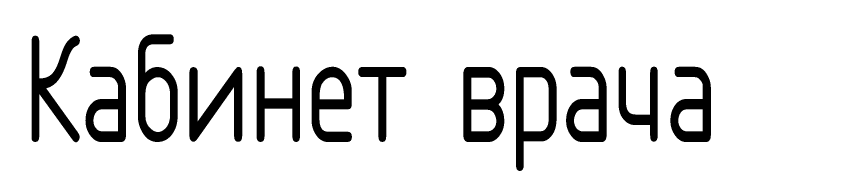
# Model space of a CAD drawing. Header units: millimetres. Extents: x -360149 to 682031, y -35655 to 209517.
# Drawn here: x -128815 to -126536, y 107317 to 107756 of the extents above; entities that cross this region are included whole.
import ezdxf
from ezdxf import colors
from ezdxf.entities.mleader import LeaderData, LeaderLine
from ezdxf.math import Vec2, Vec3

# ---------------------------------------------------------------- set-up
doc = ezdxf.new("R2010")
doc.units = ezdxf.units.MM
doc.header["$MEASUREMENT"] = 0
doc.layers.get('0').update_dxf_attribs({"color": 250, "lineweight": 9})
doc.layers.get('Defpoints').update_dxf_attribs({"color": 6})
doc.layers.add('_АР ТЕКСТ', color=250, linetype='Continuous', lineweight=25)
doc.layers.add('АР_Отметки', color=250, linetype='Continuous', lineweight=15)
doc.layers.add('АР_Таблицы', color=250, linetype='Continuous')
doc.styles.add('ISOCPEUR', font='isocpeur.ttf', dxfattribs={"width": 0.7})
doc.styles.add('ISOCPEUR_2', font='isocpeur.ttf', dxfattribs={"width": 0.9, "height": 300})
doc.styles.add('Архитект', font='isocpeur.ttf', dxfattribs={"width": 0.8, "oblique": 8})

# ---------------------------------------------------------------- blocks, each defined once
blk = doc.blocks.new('*T709')
at = {"layer": 'Defpoints', "color": 8, "linetype": 'ByBlock', "lineweight": 0, "ltscale": 100, "transparency": 16777216}
for q in [(12954.8, 0), (0, -1500)]:
    blk.add_line((0, 0), q, dxfattribs=at)
at = {"layer": 'Defpoints', "color": 8, "linetype": 'ByBlock', "lineweight": 0, "ltscale": 500, "transparency": 16777216}
blk.add_line((12954.8, 0), (12954.8, -1500), dxfattribs=at)
at = {"layer": 'АР_Таблицы', "color": 0, "linetype": 'ByBlock', "lineweight": 30, "ltscale": 100, "transparency": 16777216}
for p, q in [((0, -1500), (12954.8, -1500)), ((0, -3500), (12954.8, -3500)), ((0, -56329.2), (12954.8, -56329.2))]:
    blk.add_line(p, q, dxfattribs=at)
at = {"layer": 'АР_Таблицы', "color": 0, "linetype": 'ByBlock', "lineweight": 30, "ltscale": 500, "transparency": 16777216}
for p, q in [((0, -1500), (0, -56329.2)), ((1500, -1500), (1500, -56329.2)), ((9954.8, -1500), (9954.8, -56329.2)), ((11954.8, -1500), (11954.8, -56329.2)), ((12954.8, -1500), (12954.8, -56329.2))]:
    blk.add_line(p, q, dxfattribs=at)
at = {"layer": 'АР_Таблицы', "color": 0, "linetype": 'ByBlock', "lineweight": -2, "ltscale": 100, "transparency": 16777216}
for p, q in [((0, -4176.9), (12954.8, -4176.9)), ((0, -4853.8), (12954.8, -4853.8)), ((0, -5530.8), (12954.8, -5530.8)), ((0, -6227.7), (1500, -6227.7)), ((9954.8, -6227.7), (12954.8, -6227.7)), ((0, -6924.6), (12954.8, -6924.6)), ((0, -7621.5), (12954.8, -7621.5)), ((0, -8318.5), (12954.8, -8318.5)), ((0, -9015.4), (12954.8, -9015.4)), ((0, -9692.3), (1500, -9692.3)), ((11954.8, -9692.3), (12954.8, -9692.3)), ((0, -10369.2), (12954.8, -10369.2)), ((0, -11066.2), (1500, -11066.2)), ((11954.8, -11066.2), (12954.8, -11066.2)), ((0, -11743.1), (1500, -11743.1)), ((11954.8, -11743.1), (12954.8, -11743.1)), ((0, -12420), (1500, -12420)), ((11954.8, -12420), (12954.8, -12420)), ((0, -13096.9), (12954.8, -13096.9)), ((0, -13773.8), (12954.8, -13773.8)), ((0, -14450.8), (12954.8, -14450.8)), ((0, -15147.7), (9954.8, -15147.7)), ((11954.8, -15147.7), (12954.8, -15147.7)), ((0, -15844.6), (9954.8, -15844.6)), ((11954.8, -15844.6), (12954.8, -15844.6)), ((0, -16541.5), (9954.8, -16541.5)), ((11954.8, -16541.5), (12954.8, -16541.5)), ((0, -17238.5), (12954.8, -17238.5)), ((0, -17915.4), (12954.8, -17915.4)), ((0, -18612.3), (9954.8, -18612.3)), ((11954.8, -18612.3), (12954.8, -18612.3)), ((0, -19289.2), (12954.8, -19289.2)), ((0, -19966.2), (9954.8, -19966.2)), ((11954.8, -19966.2), (12954.8, -19966.2)), ((0, -20643.1), (12954.8, -20643.1)), ((0, -21320), (9954.8, -21320)), ((0, -21996.9), (9954.8, -21996.9)), ((11954.8, -21996.9), (12954.8, -21996.9)), ((0, -22673.8), (9954.8, -22673.8)), ((11954.8, -22673.8), (12954.8, -22673.8)), ((0, -23350.8), (1500, -23350.8)), ((11954.8, -23350.8), (12954.8, -23350.8)), ((0, -25050.8), (1500, -25050.8)), ((11954.8, -25050.8), (12954.8, -25050.8)), ((0, -25727.7), (1500, -25727.7)), ((11954.8, -25727.7), (12954.8, -25727.7)), ((0, -26404.6), (1500, -26404.6)), ((11954.8, -26404.6), (12954.8, -26404.6)), ((0, -27101.5), (1500, -27101.5)), ((11954.8, -27101.5), (12954.8, -27101.5)), ((0, -27778.5), (1500, -27778.5)), ((11954.8, -27778.5), (12954.8, -27778.5)), ((0, -28475.4), (1500, -28475.4)), ((11954.8, -28475.4), (12954.8, -28475.4)), ((0, -29172.3), (1500, -29172.3)), ((11954.8, -29172.3), (12954.8, -29172.3)), ((0, -29849.2), (1500, -29849.2)), ((11954.8, -29849.2), (12954.8, -29849.2)), ((0, -30526.2), (1500, -30526.2)), ((11954.8, -30526.2), (12954.8, -30526.2)), ((0, -31203.1), (1500, -31203.1)), ((11954.8, -31203.1), (12954.8, -31203.1)), ((0, -31900), (1500, -31900)), ((11954.8, -31900), (12954.8, -31900)), ((0, -32596.9), (1500, -32596.9)), ((11954.8, -32596.9), (12954.8, -32596.9)), ((0, -33293.8), (1500, -33293.8)), ((11954.8, -33293.8), (12954.8, -33293.8)), ((0, -33970.8), (1500, -33970.8)), ((11954.8, -33970.8), (12954.8, -33970.8)), ((0, -34647.7), (1500, -34647.7)), ((11954.8, -34647.7), (12954.8, -34647.7)), ((0, -35324.6), (1500, -35324.6)), ((11954.8, -35324.6), (12954.8, -35324.6)), ((0, -36001.5), (1500, -36001.5)), ((11954.8, -36001.5), (12954.8, -36001.5)), ((0, -36678.5), (1500, -36678.5)), ((11954.8, -36678.5), (12954.8, -36678.5)), ((0, -37355.4), (1500, -37355.4)), ((11954.8, -37355.4), (12954.8, -37355.4)), ((0, -38032.3), (1500, -38032.3)), ((11954.8, -38032.3), (12954.8, -38032.3)), ((0, -38709.2), (9954.8, -38709.2)), ((11954.8, -38709.2), (12954.8, -38709.2)), ((0, -39386.2), (1500, -39386.2)), ((11954.8, -39386.2), (12954.8, -39386.2)), ((0, -40063.1), (1500, -40063.1)), ((11954.8, -40063.1), (12954.8, -40063.1)), ((0, -40740), (1500, -40740)), ((11954.8, -40740), (12954.8, -40740)), ((0, -41416.9), (1500, -41416.9)), ((11954.8, -41416.9), (12954.8, -41416.9)), ((0, -42093.8), (1500, -42093.8)), ((11954.8, -42093.8), (12954.8, -42093.8)), ((0, -42770.8), (1500, -42770.8)), ((11954.8, -42770.8), (12954.8, -42770.8)), ((0, -43447.7), (1500, -43447.7)), ((11954.8, -43447.7), (12954.8, -43447.7)), ((0, -44124.6), (1500, -44124.6)), ((11954.8, -44124.6), (12954.8, -44124.6)), ((0, -44801.5), (1500, -44801.5)), ((11954.8, -44801.5), (12954.8, -44801.5)), ((0, -45478.5), (1500, -45478.5)), ((11954.8, -45478.5), (12954.8, -45478.5)), ((0, -46155.4), (1500, -46155.4)), ((11954.8, -46155.4), (12954.8, -46155.4)), ((0, -46832.3), (1500, -46832.3)), ((11954.8, -46832.3), (12954.8, -46832.3)), ((0, -47509.2), (1500, -47509.2)), ((11954.8, -47509.2), (12954.8, -47509.2)), ((0, -48186.2), (1500, -48186.2)), ((11954.8, -48186.2), (12954.8, -48186.2)), ((0, -48863.1), (1500, -48863.1)), ((11954.8, -48863.1), (12954.8, -48863.1)), ((0, -49540), (9954.8, -49540)), ((11954.8, -49540), (12954.8, -49540)), ((0, -50216.9), (1500, -50216.9)), ((11954.8, -50216.9), (12954.8, -50216.9)), ((0, -50893.8), (9954.8, -50893.8)), ((11954.8, -50893.8), (12954.8, -50893.8)), ((0, -51570.8), (9954.8, -51570.8)), ((11954.8, -51570.8), (12954.8, -51570.8)), ((0, -52247.7), (9954.8, -52247.7)), ((11954.8, -52247.7), (12954.8, -52247.7)), ((0, -52944.6), (9954.8, -52944.6)), ((11954.8, -52944.6), (12954.8, -52944.6)), ((0, -53621.5), (9954.8, -53621.5)), ((11954.8, -53621.5), (12954.8, -53621.5)), ((0, -54298.5), (1500, -54298.5)), ((11954.8, -54298.5), (12954.8, -54298.5)), ((0, -54975.4), (1500, -54975.4)), ((11954.8, -54975.4), (12954.8, -54975.4)), ((0, -55652.3), (1500, -55652.3))]:
    blk.add_line(p, q, dxfattribs=at)
at = {"layer": 'АР_Таблицы', "color": 0, "linetype": 'ByBlock', "lineweight": 9, "ltscale": 100, "transparency": 16777216}
for p, q in [((1500, -6227.7), (9954.8, -6227.7)), ((1500, -9692.3), (11954.8, -9692.3)), ((1500, -11066.2), (11954.8, -11066.2)), ((1500, -11743.1), (11954.8, -11743.1)), ((1500, -12420), (11954.8, -12420)), ((9954.8, -15147.7), (11954.8, -15147.7)), ((9954.8, -15844.6), (11954.8, -15844.6)), ((9954.8, -16541.5), (11954.8, -16541.5)), ((9954.8, -18612.3), (11954.8, -18612.3)), ((9954.8, -19966.2), (11954.8, -19966.2)), ((9954.8, -21320), (12954.8, -21320)), ((9954.8, -21996.9), (11954.8, -21996.9)), ((9954.8, -22673.8), (11954.8, -22673.8)), ((1500, -23350.8), (11954.8, -23350.8)), ((1500, -25050.8), (11954.8, -25050.8)), ((1500, -25727.7), (11954.8, -25727.7)), ((1500, -26404.6), (11954.8, -26404.6)), ((1500, -27101.5), (11954.8, -27101.5)), ((1500, -27778.5), (11954.8, -27778.5)), ((1500, -28475.4), (11954.8, -28475.4)), ((1500, -29172.3), (11954.8, -29172.3)), ((1500, -29849.2), (11954.8, -29849.2)), ((1500, -30526.2), (11954.8, -30526.2)), ((1500, -31203.1), (11954.8, -31203.1)), ((1500, -31900), (11954.8, -31900)), ((1500, -32596.9), (11954.8, -32596.9)), ((1500, -33293.8), (11954.8, -33293.8)), ((1500, -33970.8), (11954.8, -33970.8)), ((1500, -34647.7), (11954.8, -34647.7)), ((1500, -35324.6), (11954.8, -35324.6)), ((1500, -36001.5), (11954.8, -36001.5)), ((1500, -36678.5), (11954.8, -36678.5)), ((1500, -37355.4), (11954.8, -37355.4)), ((1500, -38032.3), (11954.8, -38032.3)), ((9954.8, -38709.2), (11954.8, -38709.2)), ((1500, -39386.2), (11954.8, -39386.2)), ((1500, -40063.1), (11954.8, -40063.1)), ((1500, -40740), (11954.8, -40740)), ((1500, -41416.9), (11954.8, -41416.9)), ((1500, -42093.8), (11954.8, -42093.8)), ((1500, -42770.8), (11954.8, -42770.8)), ((1500, -43447.7), (11954.8, -43447.7)), ((1500, -44124.6), (11954.8, -44124.6)), ((1500, -44801.5), (11954.8, -44801.5)), ((1500, -45478.5), (11954.8, -45478.5)), ((1500, -46155.4), (11954.8, -46155.4)), ((1500, -46832.3), (11954.8, -46832.3)), ((1500, -47509.2), (11954.8, -47509.2)), ((1500, -48186.2), (11954.8, -48186.2)), ((1500, -48863.1), (11954.8, -48863.1)), ((9954.8, -49540), (11954.8, -49540)), ((1500, -50216.9), (11954.8, -50216.9)), ((9954.8, -50893.8), (11954.8, -50893.8)), ((9954.8, -51570.8), (11954.8, -51570.8)), ((9954.8, -52247.7), (11954.8, -52247.7)), ((9954.8, -52944.6), (11954.8, -52944.6)), ((9954.8, -53621.5), (11954.8, -53621.5)), ((1500, -54298.5), (11954.8, -54298.5)), ((1500, -54975.4), (11954.8, -54975.4)), ((9954.8, -55652.3), (11954.8, -55652.3))]:
    blk.add_line(p, q, dxfattribs=at)
at = {"layer": 'АР_Таблицы', "color": 0, "linetype": 'ByBlock', "lineweight": 13, "ltscale": 100, "transparency": 16777216}
for p, q in [((1500, -55652.3), (9954.8, -55652.3)), ((11954.8, -55652.3), (12954.8, -55652.3))]:
    blk.add_line(p, q, dxfattribs=at)
at = {"layer": 'АР_Таблицы', "ltscale": 100, "transparency": 16777216}
for s, insert, char_height, width, attachment_point, style in [('Экспликация помещений 1-го этажа', (6477.4, -750), 500, 12854.799, 5, 'ISOCPEUR'), ('Номер поме- щения', (750, -2500), 300, 1400, 5, 'ISOCPEUR'), ('Кат. помещения', (12454.8, -2500), 300, 900, 5, 'ISOCPEUR'), ('Площадь м2', (10954.8, -2500), 350, 1900, 5, 'ISOCPEUR'), ('Наименование', (5727.4, -2500), 300, 8354.799, 5, 'ISOCPEUR'), ('Тамбур', (1750, -3838.5), 300, 7954.799, 4, 'ISOCPEUR'), ('101', (750, -3838.5), 300, 1223.077, 5, 'ISOCPEUR'), ('35.02', (10954.8, -3838.5), 300, 1500, 5, 'ISOCPEUR'), ('Коридор с рекреацией', (1750, -4515.4), 300, 7954.799, 4, 'ISOCPEUR'), ('277,54', (10954.8, -4515.4), 300, 1500, 5, 'ISOCPEUR'), ('102', (750, -4515.4), 300, 1223.077, 5, 'ISOCPEUR'), ('Санузел для МГН', (1750, -5192.3), 300, 7954.799, 4, 'ISOCPEUR'), ('5,23', (10954.8, -5192.3), 300, 1500, 5, 'ISOCPEUR'), ('103', (750, -5192.3), 300, 1223.077, 5, 'ISOCPEUR'), ('Административный кабинет тип 1 (начальная школа)', (1750, -5879.2), 300, 7954.799, 4, 'ISOCPEUR'), ('25,91', (10954.8, -5879.2), 300, 1500, 5, 'ISOCPEUR'), ('104', (750, -5879.2), 300, 1223.077, 5, 'ISOCPEUR'), ('Санузел для девочек (начальная школа)', (1750, -6576.2), 300, 7954.799, 4, 'ISOCPEUR'), ('23,25', (10954.8, -6576.2), 300, 1500, 5, 'ISOCPEUR'), ('106', (750, -6576.2), 300, 1223.077, 5, 'ISOCPEUR'), ('Гардеробная для обучающихся (основная и старшая школа)', (1750, -7273.1), 300, 7954.799, 4, 'ISOCPEUR'), ('97,54', (10954.8, -7273.1), 300, 1500, 5, 'ISOCPEUR'), ('107', (750, -7273.1), 300, 1223.077, 5, 'ISOCPEUR'), ('Гардеробная для обучающихся (основная и старшая школа)', (1750, -7970), 300, 7954.799, 4, 'ISOCPEUR'), ('108', (750, -7970), 300, 1223.077, 5, 'ISOCPEUR'), ('35.25', (10954.8, -7970), 300, 1500, 5, 'ISOCPEUR'), ('Гардеробная для обучающихся (начальная школа)', (1750, -8666.9), 300, 7954.799, 4, 'ISOCPEUR'), ('109', (750, -8666.9), 300, 1223.077, 5, 'ISOCPEUR'), ('57.49', (10954.8, -8666.9), 300, 1500, 5, 'ISOCPEUR'), ('Лестничная клетка (Л1)', (1750, -9353.8), 300, 7954.799, 4, 'ISOCPEUR'), ('110', (750, -9353.8), 300, 1223.077, 5, 'ISOCPEUR'), ('24.50', (10954.8, -9353.8), 300, 1500, 5, 'ISOCPEUR'), ('Коридор', (1750, -10030.8), 300, 7954.799, 4, 'ISOCPEUR'), ('77,66', (10954.8, -10030.8), 300, 1500, 5, 'ISOCPEUR'), ('111', (750, -10030.8), 300, 1223.077, 5, 'ISOCPEUR'), ('Санузел для мальчиков (начальная школа)', (1750, -10717.7), 300, 7954.799, 4, 'ISOCPEUR'), ('12,44', (10954.8, -10717.7), 300, 1500, 5, 'ISOCPEUR'), ('112', (750, -10717.7), 300, 1223.077, 5, 'ISOCPEUR'), ('Санузел для персонала', (1750, -11404.6), 300, 7954.799, 4, 'ISOCPEUR'), ('113', (750, -11404.6), 300, 1223.077, 5, 'ISOCPEUR'), ('2.78', (10954.8, -11404.6), 300, 1500, 5, 'ISOCPEUR'), ('Учебные кабинеты (начальная школа)', (1750, -12081.5), 300, 7954.799, 4, 'ISOCPEUR'), ('114', (750, -12081.5), 300, 1223.077, 5, 'ISOCPEUR'), ('60.20', (10954.8, -12081.5), 300, 1500, 5, 'ISOCPEUR'), ('Учебные кабинеты (начальная школа)', (1750, -12758.5), 300, 7954.799, 4, 'ISOCPEUR'), ('115', (750, -12758.5), 300, 1223.077, 5, 'ISOCPEUR'), ('58.33', (10954.8, -12758.5), 300, 1500, 5, 'ISOCPEUR'), ('Учебные кабинеты (начальная школа)', (1750, -13435.4), 300, 7954.799, 4, 'ISOCPEUR'), ('117', (750, -13435.4), 300, 1223.077, 5, 'ISOCPEUR'), ('58.22', (10954.8, -13435.4), 300, 1500, 5, 'ISOCPEUR'), ('118', (750, -14112.3), 300, 1223.077, 5, 'ISOCPEUR'), ('ПУИ', (1750, -14112.3), 300, 7954.799, 4, 'ISOCPEUR'), ('2.78', (10954.8, -14112.3), 300, 1500, 5, 'ISOCPEUR'), ('{\\C1;В4}', (12454.8, -14112.3), 300, 900, 5, 'ISOCPEUR'), ('Санузел для девочек (начальная школа)', (1750, -14799.2), 300, 7954.799, 4, 'ISOCPEUR'), ('119', (750, -14799.2), 300, 1223.077, 5, 'ISOCPEUR'), ('12.44', (10954.8, -14799.2), 300, 1500, 5, 'ISOCPEUR'), ('Коридор с рекреацией (основная и старшая школа)', (1750, -15496.2), 300, 7954.799, 4, 'ISOCPEUR'), ('120', (750, -15496.2), 300, 1223.077, 5, 'ISOCPEUR'), ('95.10', (10954.8, -15496.2), 300, 1500, 5, 'ISOCPEUR'), ('Комната охраны (с диспетчерским пунктом)', (1750, -16193.1), 300, 7954.799, 4, 'ISOCPEUR'), ('122', (750, -16193.1), 300, 1223.077, 5, 'ISOCPEUR'), ('23.43', (10954.8, -16193.1), 300, 1500, 5, 'ISOCPEUR'), ('Гардеробная комната (для учителей)', (1750, -16890), 300, 7954.799, 4, 'ISOCPEUR'), ('123', (750, -16890), 300, 1223.077, 5, 'ISOCPEUR'), ('9.86', (10954.8, -16890), 300, 1500, 5, 'ISOCPEUR'), ('Помещение связи', (1750, -17576.9), 300, 7954.799, 4, 'ISOCPEUR'), ('9,47', (10954.8, -17576.9), 300, 1500, 5, 'ISOCPEUR'), ('124', (750, -17576.9), 300, 1223.077, 5, 'ISOCPEUR'), ('{\\Q0;\\W0.7;\\C1;В4}', (12454.8, -17576.9), 300, 900, 5, 'Архитект'), ('Санузел для мальчиков (начальная школа)', (1750, -18263.8), 300, 7954.799, 4, 'ISOCPEUR'), ('21,73', (10954.8, -18263.8), 300, 1500, 5, 'ISOCPEUR'), ('125', (750, -18263.8), 300, 1223.077, 5, 'ISOCPEUR'), ('Учебные кабинеты (начальная школа)', (1750, -18950.8), 300, 7954.799, 4, 'ISOCPEUR'), ('57,26', (10954.8, -18950.8), 300, 1500, 5, 'ISOCPEUR'), ('127', (750, -18950.8), 300, 1223.077, 5, 'ISOCPEUR'), ('Учебные кабинеты (начальная школа)', (1750, -19627.7), 300, 7954.799, 4, 'ISOCPEUR'), ('53,71', (10954.8, -19627.7), 300, 1500, 5, 'ISOCPEUR'), ('128', (750, -19627.7), 300, 1223.077, 5, 'ISOCPEUR'), ('Учебные кабинеты (начальная школа)', (1750, -20304.6), 300, 7954.799, 4, 'ISOCPEUR'), ('58,81', (10954.8, -20304.6), 300, 1500, 5, 'ISOCPEUR'), ('129', (750, -20304.6), 300, 1223.077, 5, 'ISOCPEUR'), ('Коридор с рекреацией', (1750, -20981.5), 300, 7954.799, 4, 'ISOCPEUR'), ('117,57', (10954.8, -20981.5), 300, 1500, 5, 'ISOCPEUR'), ('130', (750, -20981.5), 300, 1223.077, 5, 'ISOCPEUR'), ('27,18', (10954.8, -21658.5), 300, 1500, 5, 'ISOCPEUR'), ('131', (750, -21658.5), 300, 1223.077, 5, 'ISOCPEUR'), ('Лестничная клетка Тип Н2', (1750, -21658.5), 300, 7954.799, 4, 'ISOCPEUR'), ('42,02', (10954.8, -22335.4), 300, 1500, 5, 'ISOCPEUR'), ('132', (750, -22335.4), 300, 1223.077, 5, 'ISOCPEUR'), ('Вестибюль', (1750, -22335.4), 300, 7954.799, 4, 'ISOCPEUR'), ('Электрощитовая', (1750, -23012.3), 300, 7954.799, 4, 'ISOCPEUR'), ('16,24', (10954.8, -23012.3), 300, 1500, 5, 'ISOCPEUR'), ('133', (750, -23012.3), 300, 1223.077, 5, 'ISOCPEUR'), ('{\\C240;\\c2367469;В3}', (12454.8, -23012.3), 300, 900, 5, 'ISOCPEUR'), ('Место для приготовления дезинфицирующих растворов и хранения уборочного инвентаря, предназначенных для помещений медицинского назначения', (1750, -24200.8), 300, 7954.799, 4, 'ISOCPEUR'), ('7,76', (10954.8, -24200.8), 300, 1500, 5, 'ISOCPEUR'), ('134', (750, -24200.8), 300, 1223.077, 5, 'ISOCPEUR'), ('{\\C1;В4}', (12454.8, -24200.8), 300, 900, 5, 'ISOCPEUR'), ('Туалет медблока', (1750, -25389.2), 300, 7954.799, 4, 'ISOCPEUR'), ('4,31', (10954.8, -25389.2), 300, 1500, 5, 'ISOCPEUR'), ('134.1', (750, -25389.2), 300, 1223.077, 5, 'ISOCPEUR'), ('Кабинет врача', (1750, -26066.2), 300, 7954.799, 4, 'ISOCPEUR'), ('27,00', (10954.8, -26066.2), 300, 1500, 5, 'ISOCPEUR'), ('135', (750, -26066.2), 300, 1223.077, 5, 'ISOCPEUR'), ('Процедурный (прививочный) кабинет', (1750, -26753.1), 300, 7954.799, 4, 'ISOCPEUR'), ('20,88', (10954.8, -26753.1), 300, 1500, 5, 'ISOCPEUR'), ('136', (750, -26753.1), 300, 1223.077, 5, 'ISOCPEUR'), ('Коридор', (1750, -27440), 300, 7954.799, 4, 'ISOCPEUR'), ('26,06', (10954.8, -27440), 300, 1500, 5, 'ISOCPEUR'), ('137', (750, -27440), 300, 1223.077, 5, 'ISOCPEUR'), ('Комната инструктора ', (1750, -28126.9), 300, 7954.799, 4, 'ISOCPEUR'), ('12,07', (10954.8, -28126.9), 300, 1500, 5, 'ISOCPEUR'), ('138', (750, -28126.9), 300, 1223.077, 5, 'ISOCPEUR'), ('Санузел с душем', (1750, -28823.8), 300, 7954.799, 4, 'ISOCPEUR'), ('7,03', (10954.8, -28823.8), 300, 1500, 5, 'ISOCPEUR'), ('138.1', (750, -28823.8), 300, 1223.077, 5, 'ISOCPEUR'), ('6,79', (10954.8, -29510.8), 300, 1500, 5, 'ISOCPEUR'), ('139', (750, -29510.8), 300, 1223.077, 5, 'ISOCPEUR'), ('ПУИ', (1750, -29510.8), 300, 7954.799, 4, 'ISOCPEUR'), ('{\\C1;В4}', (12454.8, -29510.8), 300, 900, 5, 'ISOCPEUR'), ('Санузел для персонала', (1750, -30187.7), 300, 7954.799, 4, 'ISOCPEUR'), ('3,27', (10954.8, -30187.7), 300, 1500, 5, 'ISOCPEUR'), ('140', (750, -30187.7), 300, 1223.077, 5, 'ISOCPEUR'), ('Помещение связи', (1750, -30864.6), 300, 7954.799, 4, 'ISOCPEUR'), ('12,01', (10954.8, -30864.6), 300, 1500, 5, 'ISOCPEUR'), ('141', (750, -30864.6), 300, 1223.077, 5, 'ISOCPEUR'), ('{\\C240;\\c2367469;В3}', (12454.8, -30864.6), 300, 900, 5, 'ISOCPEUR'), ('Помещение для персонала ', (1750, -31551.5), 300, 7954.799, 4, 'ISOCPEUR'), ('11,87', (10954.8, -31551.5), 300, 1500, 5, 'ISOCPEUR'), ('142', (750, -31551.5), 300, 1223.077, 5, 'ISOCPEUR'), ('Санузел для персонала', (1750, -32248.5), 300, 7954.799, 4, 'ISOCPEUR'), ('2,01', (10954.8, -32248.5), 300, 1500, 5, 'ISOCPEUR'), ('142.1', (750, -32248.5), 300, 1223.077, 5, 'ISOCPEUR'), ('Душевая', (1750, -32945.4), 300, 7954.799, 4, 'ISOCPEUR'), ('2,29', (10954.8, -32945.4), 300, 1500, 5, 'ISOCPEUR'), ('142.2', (750, -32945.4), 300, 1223.077, 5, 'ISOCPEUR'), ('4,85', (10954.8, -33632.3), 300, 1500, 5, 'ISOCPEUR'), ('143', (750, -33632.3), 300, 1223.077, 5, 'ISOCPEUR'), ('ПУИ', (1750, -33632.3), 300, 7954.799, 4, 'ISOCPEUR'), ('{\\C1;В4}', (12454.8, -33632.3), 300, 900, 5, 'ISOCPEUR'), ('Помещение для временного хранения пищевых отходов', (1750, -34309.2), 300, 7954.799, 4, 'ISOCPEUR'), ('6,01', (10954.8, -34309.2), 300, 1500, 5, 'ISOCPEUR'), ('144', (750, -34309.2), 300, 1223.077, 5, 'ISOCPEUR'), ('{\\C1;В4}', (12454.8, -34309.2), 300, 900, 5, 'ISOCPEUR'), ('Кладовая и моечная оборотной тары', (1750, -34986.2), 300, 7954.799, 4, 'ISOCPEUR'), ('6,92', (10954.8, -34986.2), 300, 1500, 5, 'ISOCPEUR'), ('145', (750, -34986.2), 300, 1223.077, 5, 'ISOCPEUR'), ('{\\C1;В4}', (12454.8, -34986.2), 300, 900, 5, 'ISOCPEUR'), ('Загрузочный цех', (1750, -35663.1), 300, 7954.799, 4, 'ISOCPEUR'), ('7,45', (10954.8, -35663.1), 300, 1500, 5, 'ISOCPEUR'), ('146', (750, -35663.1), 300, 1223.077, 5, 'ISOCPEUR'), ('{\\C1;В4}', (12454.8, -35663.1), 300, 900, 5, 'ISOCPEUR'), ('Коридор ', (1750, -36340), 300, 7954.799, 4, 'ISOCPEUR'), ('28,66', (10954.8, -36340), 300, 1500, 5, 'ISOCPEUR'), ('147', (750, -36340), 300, 1223.077, 5, 'ISOCPEUR'), ('Помещение с холодильным оборудованием', (1750, -37016.9), 300, 7954.799, 4, 'ISOCPEUR'), ('26,78', (10954.8, -37016.9), 300, 1500, 5, 'ISOCPEUR'), ('147.1', (750, -37016.9), 300, 1223.077, 5, 'ISOCPEUR'), ('{\\C1;В3}', (12454.8, -37016.9), 300, 900, 5, 'ISOCPEUR'), ('Кладовая сухих продуктов', (1750, -37693.8), 300, 7954.799, 4, 'ISOCPEUR'), ('10,81', (10954.8, -37693.8), 300, 1500, 5, 'ISOCPEUR'), ('148', (750, -37693.8), 300, 1223.077, 5, 'ISOCPEUR'), ('{\\C1;В3}', (12454.8, -37693.8), 300, 900, 5, 'ISOCPEUR'), ('Доготовочный цех', (1750, -38370.8), 300, 7954.799, 4, 'ISOCPEUR'), ('15,16', (10954.8, -38370.8), 300, 1500, 5, 'ISOCPEUR'), ('149', (750, -38370.8), 300, 1223.077, 5, 'ISOCPEUR'), ('{\\C1;В3}', (12454.8, -38370.8), 300, 900, 5, 'ISOCPEUR'), ('Горячий цех', (1750, -39047.7), 300, 7954.799, 4, 'ISOCPEUR'), ('39,25', (10954.8, -39047.7), 300, 1500, 5, 'ISOCPEUR'), ('150', (750, -39047.7), 300, 1223.077, 5, 'ISOCPEUR'), ('{\\C1;В3}', (12454.8, -39047.7), 300, 900, 5, 'ISOCPEUR'), ('Моечная для кухонной посуды', (1750, -39724.6), 300, 7954.799, 4, 'ISOCPEUR'), ('9,75', (10954.8, -39724.6), 300, 1500, 5, 'ISOCPEUR'), ('{\\C1;Д}', (12454.8, -39724.6), 300, 900, 5, 'ISOCPEUR'), ('151', (750, -39724.6), 300, 1223.077, 5, 'ISOCPEUR'), ('Моечная для столовой посуды', (1750, -40401.5), 300, 7954.799, 4, 'ISOCPEUR'), ('34,78', (10954.8, -40401.5), 300, 1500, 5, 'ISOCPEUR'), ('{\\C1;Д}', (12454.8, -40401.5), 300, 900, 5, 'ISOCPEUR'), ('152', (750, -40401.5), 300, 1223.077, 5, 'ISOCPEUR'), ('Предмоечная ', (1750, -41078.5), 300, 7954.799, 4, 'ISOCPEUR'), ('5,48', (10954.8, -41078.5), 300, 1500, 5, 'ISOCPEUR'), ('{\\C1;Д}', (12454.8, -41078.5), 300, 900, 5, 'ISOCPEUR'), ('152.1', (750, -41078.5), 300, 1223.077, 5, 'ISOCPEUR'), ('Холодный цех', (1750, -41755.4), 300, 7954.799, 4, 'ISOCPEUR'), ('15,96', (10954.8, -41755.4), 300, 1500, 5, 'ISOCPEUR'), ('153', (750, -41755.4), 300, 1223.077, 5, 'ISOCPEUR'), ('{\\C1;В3}', (12454.8, -41755.4), 300, 900, 5, 'ISOCPEUR'), ('Обеденный зал', (1750, -42432.3), 300, 7954.799, 4, 'ISOCPEUR'), ('178,91', (10954.8, -42432.3), 300, 1500, 5, 'ISOCPEUR'), ('154', (750, -42432.3), 300, 1223.077, 5, 'ISOCPEUR'), ('11,10', (10954.8, -43109.2), 300, 1500, 5, 'ISOCPEUR'), ('Раздевальная для мальчиков', (1750, -43109.2), 300, 7954.799, 4, 'ISOCPEUR'), ('155', (750, -43109.2), 300, 1223.077, 5, 'ISOCPEUR'), ('Санузел для мальчиков', (1750, -43786.2), 300, 7954.799, 4, 'ISOCPEUR'), ('2,16', (10954.8, -43786.2), 300, 1500, 5, 'ISOCPEUR'), ('156', (750, -43786.2), 300, 1223.077, 5, 'ISOCPEUR'), ('Санузел для девочек', (1750, -44463.1), 300, 7954.799, 4, 'ISOCPEUR'), ('2,10', (10954.8, -44463.1), 300, 1500, 5, 'ISOCPEUR'), ('157', (750, -44463.1), 300, 1223.077, 5, 'ISOCPEUR'), ('Душевые для мальчиков', (1750, -45140), 300, 7954.799, 4, 'ISOCPEUR'), ('4,15', (10954.8, -45140), 300, 1500, 5, 'ISOCPEUR'), ('158', (750, -45140), 300, 1223.077, 5, 'ISOCPEUR'), ('Душевые для девочек', (1750, -45816.9), 300, 7954.799, 4, 'ISOCPEUR'), ('4,16', (10954.8, -45816.9), 300, 1500, 5, 'ISOCPEUR'), ('159', (750, -45816.9), 300, 1223.077, 5, 'ISOCPEUR'), ('Санузел для мальчиков', (1750, -46493.8), 300, 7954.799, 4, 'ISOCPEUR'), ('8,71', (10954.8, -46493.8), 300, 1500, 5, 'ISOCPEUR'), ('160', (750, -46493.8), 300, 1223.077, 5, 'ISOCPEUR'), ('Санузел для девочек', (1750, -47170.8), 300, 7954.799, 4, 'ISOCPEUR'), ('9,76', (10954.8, -47170.8), 300, 1500, 5, 'ISOCPEUR'), ('161', (750, -47170.8), 300, 1223.077, 5, 'ISOCPEUR'), ('17,10', (10954.8, -47847.7), 300, 1500, 5, 'ISOCPEUR'), ('Раздевальная для девочек', (1750, -47847.7), 300, 7954.799, 4, 'ISOCPEUR'), ('162', (750, -47847.7), 300, 1223.077, 5, 'ISOCPEUR'), ('Лестничная клетка (Л1)', (1750, -48524.6), 300, 7954.799, 4, 'ISOCPEUR'), ('21,00', (10954.8, -48524.6), 300, 1500, 5, 'ISOCPEUR'), ('163', (750, -48524.6), 300, 1223.077, 5, 'ISOCPEUR'), ('Техническое помещение', (1750, -49201.5), 300, 7954.799, 4, 'ISOCPEUR'), ('164', (750, -49201.5), 300, 1223.077, 5, 'ISOCPEUR'), ('4.16', (10954.8, -49201.5), 300, 1500, 5, 'ISOCPEUR'), ('{\\C1;В4}', (12454.8, -49201.5), 300, 900, 5, 'ISOCPEUR'), ('Снарядная', (1750, -49878.5), 300, 7954.799, 4, 'ISOCPEUR'), ('21,21', (10954.8, -49878.5), 300, 1500, 5, 'ISOCPEUR'), ('165', (750, -49878.5), 300, 1223.077, 5, 'ISOCPEUR'), ('{\\C1;В3}', (12454.8, -49878.5), 300, 900, 5, 'ISOCPEUR'), ('{\\C256;\\c0;ПУИ}', (1750, -50555.4), 300, 7954.799, 4, 'ISOCPEUR'), ('166', (750, -50555.4), 300, 1223.077, 5, 'ISOCPEUR'), ('4.30', (10954.8, -50555.4), 300, 1500, 5, 'ISOCPEUR'), ('{\\C1;В4}', (12454.8, -50555.4), 300, 900, 5, 'ISOCPEUR'), ('Универсальный спортивный зал', (1750, -51232.3), 300, 7954.799, 4, 'ISOCPEUR'), ('167', (750, -51232.3), 300, 1223.077, 5, 'ISOCPEUR'), ('270.82', (10954.8, -51232.3), 300, 1500, 5, 'ISOCPEUR'), ('Лестничная клетка (Л1)', (1750, -51909.2), 300, 7954.799, 4, 'ISOCPEUR'), ('168', (750, -51909.2), 300, 1223.077, 5, 'ISOCPEUR'), ('25.50', (10954.8, -51909.2), 300, 1500, 5, 'ISOCPEUR'), ('Коридор и рекреация (основная и старшая школа)', (1750, -52596.2), 300, 7954.799, 4, 'ISOCPEUR'), ('169', (750, -52596.2), 300, 1223.077, 5, 'ISOCPEUR'), ('281.24', (10954.8, -52596.2), 300, 1500, 5, 'ISOCPEUR'), ('Тех. помещение', (1750, -53283.1), 300, 7954.799, 4, 'ISOCPEUR'), ('171', (750, -53283.1), 300, 1223.077, 5, 'ISOCPEUR'), ('3.93', (10954.8, -53283.1), 300, 1500, 5, 'ISOCPEUR'), ('{\\C1;В4}', (12454.8, -53283.1), 300, 900, 5, 'ISOCPEUR'), ('Лестничная клетка (Л1)', (1750, -53960), 300, 7954.799, 4, 'ISOCPEUR'), ('172', (750, -53960), 300, 1223.077, 5, 'ISOCPEUR'), ('21.00', (10954.8, -53960), 300, 1500, 5, 'ISOCPEUR'), ('Тамбур', (1750, -54636.9), 300, 7954.799, 4, 'ISOCPEUR'), ('172.1', (750, -54636.9), 300, 1223.077, 5, 'ISOCPEUR')]:
    blk.add_mtext(s, dxfattribs=dict(at, insert=insert, char_height=char_height, width=width, attachment_point=attachment_point, style=style))
at = {"layer": 'АР_Таблицы', "ltscale": 500, "transparency": 16777216}
for s, insert, char_height, width, attachment_point, style in [('4.48', (10954.8, -54636.9), 300, 1500, 5, 'ISOCPEUR'), ('{\\Q0;\\W0.7;Электрощитовая}', (1750, -55313.8), 300, 7954.799, 4, 'Архитект'), ('173', (750, -55313.8), 300, 1223.077, 5, 'ISOCPEUR'), ('17.34', (10954.8, -55313.8), 300, 1500, 5, 'ISOCPEUR'), ('{\\C240;\\c2367469;В3}', (12454.8, -55313.8), 300, 900, 5, 'ISOCPEUR'), ('Всего', (9704.8, -55990.8), 300, 7954.799, 6, 'ISOCPEUR'), ('2667.3', (10954.8, -55990.8), 250, 1980, 5, 'ISOCPEUR_2')]:
    blk.add_mtext(s, dxfattribs=dict(at, insert=insert, char_height=char_height, width=width, attachment_point=attachment_point, style=style))
blk = doc.blocks.new('_DotSmall')
at = {"color": 0, "linetype": 'ByBlock', "const_width": 0.5}
blk.add_lwpolyline([(-0.0625, 0, 1), (0.0625, 0, 1)], format="xyb", close=True, dxfattribs=at)

msp = doc.modelspace()

# ---------------------------------------------------------------- block references
msp.add_blockref('*T709', (-130547, 133578.4))

# ---------------------------------------------------------------- leaders
at = {"layer": '_АР ТЕКСТ'}
ml = msp.add_multileader_mtext('Standard', dxfattribs=at)
ml.set_content('{\\W0.8;-2,550}', color=256, style='ISOCPEUR')
ml.set_leader_properties(color=256, linetype='Continuous', lineweight=-1)
ml.set_arrow_properties(name='DOTSMALL')
ml.build(insert=Vec2(0, 0))
ml.multileader.update_dxf_attribs({"has_text_frame": 1, "text_left_attachment_type": 4, "text_right_attachment_type": 4, "dogleg_length": 100, "arrow_head_size": 180})
ctx = ml.context
ctx.base_point, ctx.char_height, ctx.arrow_head_size, ctx.landing_gap_size, ctx.plane_origin = Vec3(-314736.01, 120073.28, -1.96), 250, 180, 50, Vec3(-314255.68, 117829.26, -1.96)
ctx.left_attachment, ctx.right_attachment = 4, 4
notes = []
notes.append((ctx, [(0, (0, 0, 0), (0, 0), (1, 0), 1, [])]))
ctx.mtext.insert, ctx.mtext.width, ctx.mtext.defined_height, ctx.mtext.line_spacing_style, ctx.mtext.flow_direction = Vec3(-314686.01, 120406.61, -1.96), 801.0864, 330.71, 2, 5
at = {"layer": 'АР_Отметки'}
ml = msp.add_multileader_mtext('Standard', dxfattribs=at)
ml.set_content('%%P0,000', color=256, style='ISOCPEUR')
ml.set_leader_properties(color=256, linetype='Continuous', lineweight=-1)
ml.set_arrow_properties(name='DOTSMALL')
ml.build(insert=Vec2(0, 0))
ml.multileader.update_dxf_attribs({"has_text_frame": 1, "text_left_attachment_type": 4, "text_right_attachment_type": 4, "dogleg_length": 100, "arrow_head_size": 180})
ctx = ml.context
ctx.base_point, ctx.char_height, ctx.arrow_head_size, ctx.landing_gap_size, ctx.plane_origin = Vec3(-188172.51, 132152.93), 250, 180, 50, Vec3(-190605.43, 130585.92)
ctx.left_attachment, ctx.right_attachment = 4, 4
notes.append((ctx, [(0, (0, 0, 0), (0, 0), (1, 0), 1, [])]))
ctx.mtext.insert, ctx.mtext.width, ctx.mtext.line_spacing_style, ctx.mtext.flow_direction = Vec3(-188122.51, 132486.27), 852.697, 2, 5
ml = msp.add_multileader_mtext('Standard', dxfattribs=at)
ml.set_content('%%P0,000', color=256, style='ISOCPEUR')
ml.set_leader_properties(color=256, linetype='Continuous', lineweight=-1)
ml.set_arrow_properties(name='DOTSMALL')
ml.build(insert=Vec2(0, 0))
ml.multileader.update_dxf_attribs({"has_text_frame": 1, "text_left_attachment_type": 4, "text_right_attachment_type": 4, "dogleg_length": 100, "arrow_head_size": 180})
ctx = ml.context
ctx.base_point, ctx.char_height, ctx.arrow_head_size, ctx.landing_gap_size, ctx.plane_origin = Vec3(-195860.62, 128720.74, -0.16), 250, 180, 50, Vec3(-198931.7, 127131.19, -0.16)
ctx.left_attachment, ctx.right_attachment = 4, 4
notes.append((ctx, [(0, (0, 0, 0), (0, 0), (1, 0), 1, [])]))
ctx.mtext.insert, ctx.mtext.width, ctx.mtext.line_spacing_style, ctx.mtext.flow_direction = Vec3(-195810.62, 129054.08, -0.16), 852.697, 2, 5
ml = msp.add_multileader_mtext('Standard', dxfattribs=at)
ml.set_content('-1,140', color=256, style='ISOCPEUR')
ml.set_leader_properties(color=256, linetype='Continuous', lineweight=-1)
ml.set_arrow_properties(name='DOTSMALL')
ml.build(insert=Vec2(0, 0))
ml.multileader.update_dxf_attribs({"has_text_frame": 1, "text_left_attachment_type": 4, "text_right_attachment_type": 4, "dogleg_length": 100, "arrow_head_size": 180})
ctx = ml.context
ctx.base_point, ctx.char_height, ctx.arrow_head_size, ctx.landing_gap_size, ctx.plane_origin = Vec3(-180313.72, 128673.32, 0), 250, 180, 50, Vec3(-180395.12, 128959.46, 0)
ctx.left_attachment, ctx.right_attachment = 4, 4
notes.append((ctx, [(0, (0, 0, 0), (0, 0), (1, 0), 1, [])]))
ctx.mtext.insert, ctx.mtext.width, ctx.mtext.line_spacing_style, ctx.mtext.flow_direction = Vec3(-180263.72, 129006.66, 0), 852.697, 2, 5
ml = msp.add_multileader_mtext('Standard', dxfattribs=at)
ml.set_content('{\\W0.8;-2,250}', color=256, style='ISOCPEUR')
ml.set_leader_properties(color=256, linetype='Continuous', lineweight=-1)
ml.set_arrow_properties(name='DOTSMALL')
ml.build(insert=Vec2(0, 0))
ml.multileader.update_dxf_attribs({"has_text_frame": 1, "text_left_attachment_type": 4, "text_right_attachment_type": 4, "dogleg_length": 100, "arrow_head_size": 180})
ctx = ml.context
ctx.base_point, ctx.char_height, ctx.arrow_head_size, ctx.landing_gap_size, ctx.plane_origin = Vec3(-297233.62, 128352.86), 250, 180, 50, Vec3(-296855.54, 126878.84)
ctx.left_attachment, ctx.right_attachment = 4, 4
notes.append((ctx, [(0, (0, 0, 0), (0, 0), (1, 0), 1, [])]))
ctx.mtext.insert, ctx.mtext.width, ctx.mtext.defined_height, ctx.mtext.line_spacing_style, ctx.mtext.flow_direction = Vec3(-297183.62, 128686.19), 769.989, 343.89, 2, 5
ml = msp.add_multileader_mtext('Standard', dxfattribs=at)
ml.set_content('{\\W0.8;-2,250}', color=256, style='ISOCPEUR')
ml.set_leader_properties(color=256, linetype='Continuous', lineweight=-1)
ml.set_arrow_properties(name='DOTSMALL')
ml.build(insert=Vec2(0, 0))
ml.multileader.update_dxf_attribs({"has_text_frame": 1, "text_left_attachment_type": 4, "text_right_attachment_type": 4, "dogleg_length": 100, "arrow_head_size": 180})
ctx = ml.context
ctx.base_point, ctx.char_height, ctx.arrow_head_size, ctx.landing_gap_size, ctx.plane_origin = Vec3(-162020.09, 128147.07), 250, 180, 50, Vec3(-162101.48, 126868.95)
ctx.left_attachment, ctx.right_attachment = 4, 4
notes.append((ctx, [(0, (0, 0, 0), (0, 0), (1, 0), 1, [])]))
ctx.mtext.insert, ctx.mtext.width, ctx.mtext.defined_height, ctx.mtext.line_spacing_style, ctx.mtext.flow_direction = Vec3(-161970.09, 128480.41), 769.989, 343.89, 2, 5
ml = msp.add_multileader_mtext('Standard', dxfattribs=at)
ml.set_content('0,000', color=256, style='ISOCPEUR')
ml.set_leader_properties(color=256, linetype='Continuous', lineweight=-1)
ml.set_arrow_properties(name='DOTSMALL')
ml.build(insert=Vec2(0, 0))
ml.multileader.update_dxf_attribs({"has_text_frame": 1, "text_left_attachment_type": 4, "text_right_attachment_type": 4, "dogleg_length": 100, "arrow_head_size": 180})
ctx = ml.context
ctx.base_point, ctx.char_height, ctx.arrow_head_size, ctx.landing_gap_size, ctx.plane_origin = Vec3(-172256.76, 120738.05, 0), 250, 180, 50, Vec3(-174417.97, 120213.47, 0)
ctx.left_attachment, ctx.right_attachment = 4, 4
notes.append((ctx, [(0, (0, 0, 0), (0, 0), (1, 0), 1, [])]))
ctx.mtext.insert, ctx.mtext.width, ctx.mtext.line_spacing_style, ctx.mtext.flow_direction = Vec3(-172206.76, 121138.05, 0), 852.697, 2, 5
ml = msp.add_multileader_mtext('Standard', dxfattribs=at)
ml.set_content('0,000', color=256, style='ISOCPEUR')
ml.set_leader_properties(color=256, linetype='Continuous', lineweight=-1)
ml.set_arrow_properties(name='DOTSMALL')
ml.build(insert=Vec2(0, 0))
ml.multileader.update_dxf_attribs({"has_text_frame": 1, "text_left_attachment_type": 4, "text_right_attachment_type": 4, "dogleg_length": 100, "arrow_head_size": 180})
ctx = ml.context
ctx.base_point, ctx.char_height, ctx.arrow_head_size, ctx.landing_gap_size, ctx.plane_origin = Vec3(-156599.53, 119957.45, 0), 250, 180, 50, Vec3(-156680.93, 118756.55, 0)
ctx.left_attachment, ctx.right_attachment = 4, 4
notes.append((ctx, [(0, (0, 0, 0), (0, 0), (1, 0), 1, [])]))
ctx.mtext.insert, ctx.mtext.width, ctx.mtext.line_spacing_style, ctx.mtext.flow_direction = Vec3(-156549.53, 120357.45, 0), 852.697, 2, 5
ml = msp.add_multileader_mtext('Standard', dxfattribs=at)
ml.set_content('0,000', color=256, style='ISOCPEUR')
ml.set_leader_properties(color=256, linetype='Continuous', lineweight=-1)
ml.set_arrow_properties(name='DOTSMALL')
ml.build(insert=Vec2(0, 0))
ml.multileader.update_dxf_attribs({"has_text_frame": 1, "text_left_attachment_type": 4, "text_right_attachment_type": 4, "dogleg_length": 100, "arrow_head_size": 180})
ctx = ml.context
ctx.base_point, ctx.char_height, ctx.arrow_head_size, ctx.landing_gap_size, ctx.plane_origin = Vec3(-153650.42, 119949.96), 250, 180, 50, Vec3(-156721.5, 118360.41)
ctx.left_attachment, ctx.right_attachment = 4, 4
notes.append((ctx, [(0, (0, 0, 0), (0, 0), (1, 0), 1, [])]))
ctx.mtext.insert, ctx.mtext.width, ctx.mtext.line_spacing_style, ctx.mtext.flow_direction = Vec3(-153600.42, 120283.29), 852.697, 2, 5
ml = msp.add_multileader_mtext('Standard', dxfattribs=at)
ml.set_content('{\\W0.8;-2,250}', color=256, style='ISOCPEUR')
ml.set_leader_properties(color=256, linetype='Continuous', lineweight=-1)
ml.set_arrow_properties(name='DOTSMALL')
ml.build(insert=Vec2(0, 0))
ml.multileader.update_dxf_attribs({"has_text_frame": 1, "text_left_attachment_type": 4, "text_right_attachment_type": 4, "dogleg_length": 100, "arrow_head_size": 180})
ctx = ml.context
ctx.base_point, ctx.char_height, ctx.arrow_head_size, ctx.landing_gap_size, ctx.plane_origin = Vec3(-336127.5, 116985.86, 0), 250, 180, 50, Vec3(-337173.96, 115928.76, 0)
ctx.left_attachment, ctx.right_attachment = 4, 4
notes.append((ctx, [(0, (0, 0, 0), (0, 0), (1, 0), 1, [])]))
ctx.mtext.insert, ctx.mtext.width, ctx.mtext.defined_height, ctx.mtext.line_spacing_style, ctx.mtext.flow_direction = Vec3(-336077.5, 117319.19, 0), 769.989, 343.89, 2, 5
ml = msp.add_multileader_mtext('Standard', dxfattribs=at)
ml.set_content('-2,650', color=256, style='ISOCPEUR')
ml.set_leader_properties(color=256, linetype='Continuous', lineweight=-1)
ml.set_arrow_properties(name='DOTSMALL')
ml.build(insert=Vec2(0, 0))
ml.multileader.update_dxf_attribs({"has_text_frame": 1, "text_left_attachment_type": 4, "text_right_attachment_type": 4, "dogleg_length": 100, "arrow_head_size": 180})
ctx = ml.context
ctx.base_point, ctx.char_height, ctx.arrow_head_size, ctx.landing_gap_size, ctx.plane_origin = Vec3(-167735.96, 114298.54), 250, 180, 50, Vec3(-169596.67, 113652.06)
ctx.left_attachment, ctx.right_attachment = 4, 4
notes.append((ctx, [(0, (0, 0, 0), (0, 0), (1, 0), 1, [])]))
ctx.mtext.insert, ctx.mtext.width, ctx.mtext.line_spacing_style, ctx.mtext.flow_direction = Vec3(-167685.96, 114631.88), 852.697, 2, 5
ml = msp.add_multileader_mtext('Standard', dxfattribs=at)
ml.set_content('{\\W0.8;-2,650}', color=256, style='ISOCPEUR')
ml.set_leader_properties(color=256, linetype='Continuous', lineweight=-1)
ml.set_arrow_properties(name='DOTSMALL')
ml.build(insert=Vec2(0, 0))
ml.multileader.update_dxf_attribs({"has_text_frame": 1, "text_left_attachment_type": 4, "text_right_attachment_type": 4, "dogleg_length": 100, "arrow_head_size": 180})
ctx = ml.context
ctx.base_point, ctx.char_height, ctx.arrow_head_size, ctx.landing_gap_size, ctx.plane_origin = Vec3(-302139.5, 114233.67), 250, 180, 50, Vec3(-302336.26, 112502.85)
ctx.left_attachment, ctx.right_attachment = 4, 4
notes.append((ctx, [(0, (0, 0, 0), (0, 0), (1, 0), 1, [])]))
ctx.mtext.insert, ctx.mtext.width, ctx.mtext.defined_height, ctx.mtext.line_spacing_style, ctx.mtext.flow_direction = Vec3(-302089.5, 114567), 881.1858, 430.99, 2, 5
for ctx, leaders in notes:
    for number, flags, end, landing, length, lines in leaders:
        leader = LeaderData()
        leader.index, (leader.has_last_leader_line, leader.has_dogleg_vector, leader.attachment_direction) = number, flags
        leader.last_leader_point, leader.dogleg_vector, leader.dogleg_length = Vec3(end), Vec3(landing), length
        for number, points, colour, breaks in lines:
            line = LeaderLine()
            line.index, line.vertices, line.color, line.breaks = number, Vec3.list(points), colors.encode_raw_color(colour), breaks
            leader.lines.append(line)
        ctx.leaders.append(leader)

doc.saveas('drawing.dxf')
